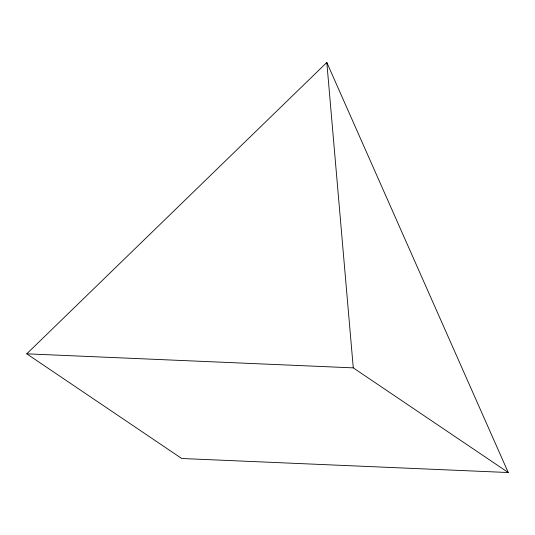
<?xml version="1.0" encoding="UTF-8"?>
<svg xmlns="http://www.w3.org/2000/svg" width="535" height="535" viewBox="0 0 535 535"><rect width="100%" height="100%" fill="white"/><g stroke="black" fill="none" stroke-linecap="round" stroke-linejoin="round"><path stroke-width="0.8" d="M26.75 353.829L326.818 62.468L508.25 472.532L181.726 458.495L26.75 353.829L353.274 367.873L508.25 472.532M326.818 62.468L353.274 367.873"/></g></svg>
